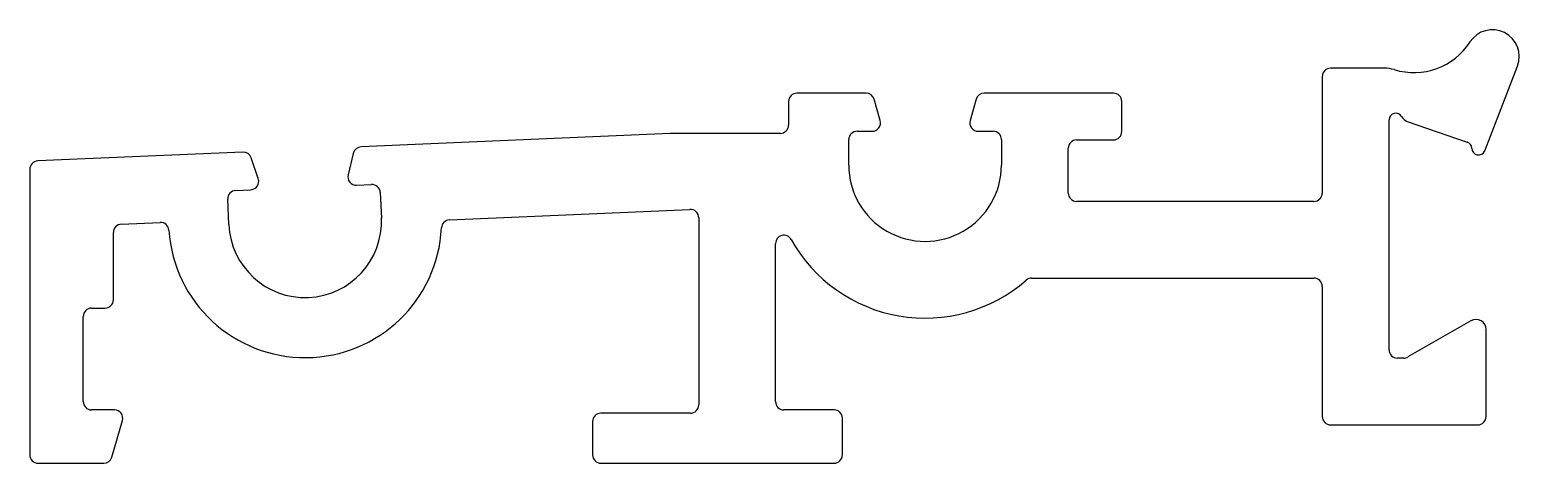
# Model space of a CAD drawing. Extents: x -20.6 to 24, y 0.9 to 13.9.
import ezdxf

# ---------------------------------------------------------------- set-up
doc = ezdxf.new("R2010")
doc.units = 0
doc.layers.add('CLIP', color=4, linetype='CONTINUOUS')

msp = doc.modelspace()

# ---------------------------------------------------------------- linework, layer by layer
at = {"layer": 'CLIP', "color": 7}
for p, q in [((18.12, 12.48), (18.12, 8.99)), ((19.981, 12.73), (18.37, 12.73)), ((22.981, 10.257), (23.96, 12.794)), ((2.15, 11.73), (2.15, 11.026)), ((4.467, 11.98), (2.4, 11.98)), ((4.891, 11.165), (4.707, 11.8)), ((7.762, 11.797), (7.579, 11.165)), ((11.87, 11.98), (8.006, 11.98)), ((12.12, 10.83), (12.12, 11.73)), ((20.12, 4.292), (20.12, 11.182)), ((-1.396, 10.776), (-10.642, 10.372)), ((1.9, 10.776), (-1.396, 10.776)), ((4.2, 10.84), (4.647, 10.84)), ((7.823, 10.84), (8.27, 10.84)), ((20.662, 11.136), (22.459, 10.516)), ((3.95, 9.825), (3.95, 10.59)), ((8.52, 10.59), (8.52, 9.825)), ((10.52, 8.99), (10.52, 10.33)), ((10.77, 10.58), (11.87, 10.58)), ((-14.178, 10.218), (-20.317, 9.95)), ((-13.718, 9.422), (-13.93, 10.048)), ((-10.878, 10.178), (-11.033, 9.539)), ((-20.556, 9.7), (-20.556, 1.142)), ((-14.395, 9.067), (-13.948, 9.087)), ((-10.775, 9.225), (-10.329, 9.245)), ((-10.068, 9.006), (-10.035, 8.241)), ((-14.6, 8.042), (-14.634, 8.806)), ((-7.998, 8.185), (-0.801, 8.499)), ((17.87, 8.74), (10.77, 8.74)), ((-17.817, 8.057), (-16.654, 8.108)), ((-0.54, 8.25), (-0.54, 2.642)), ((-18.056, 5.791), (-18.056, 7.807)), ((1.76, 2.742), (1.76, 7.475)), ((9.423, 6.44), (17.87, 6.44)), ((18.12, 6.19), (18.12, 2.292)), ((-18.706, 5.541), (-18.306, 5.541)), ((-18.956, 2.742), (-18.956, 5.291)), ((22.57, 5.164), (20.685, 4.076)), ((23.02, 2.292), (23.02, 4.904)), ((20.56, 4.042), (20.37, 4.042)), ((-18.024, 2.492), (-18.706, 2.492)), ((-0.79, 2.392), (-3.465, 2.392)), ((3.51, 2.492), (2.01, 2.492)), ((3.76, 1.142), (3.76, 2.242)), ((-18.101, 1.073), (-17.784, 2.173)), ((-3.715, 2.142), (-3.715, 1.142)), ((18.37, 2.042), (22.77, 2.042)), ((-20.306, 0.892), (-18.342, 0.892)), ((-3.465, 0.892), (3.51, 0.892))]:
    msp.add_line(p, q, dxfattribs=at)
for centre, radius, start, end in [((23.213, 13.082), 0.8, 338.9015, 147.1938), ((20.86, 14.599), 2, 252.9711, 327.1938), ((18.37, 12.48), 0.25, 90, 180), ((19.981, 11.73), 1, 72.9711, 90), ((2.4, 11.73), 0.25, 90, 180), ((4.467, 11.73), 0.25, 16.1443, 90), ((8.006, 11.726), 0.254, 90, 163.8557), ((11.87, 11.73), 0.25, 0, 90), ((4.647, 11.094), 0.254, 270, 16.1443), ((7.823, 11.094), 0.254, 163.8557, 270), ((20.32, 11.182), 0.2, 28.399, 180), ((20.76, 11.42), 0.3, 208.399, 250.9549), ((1.9, 11.026), 0.25, 270, 0), ((4.2, 10.59), 0.25, 90, 180), ((8.27, 10.59), 0.25, 360, 90), ((11.87, 10.83), 0.25, 270, 0), ((-10.631, 10.118), 0.254, 92.5, 166.3557), ((10.77, 10.33), 0.25, 90, 180), ((22.394, 10.327), 0.2, 0.3285, 70.9549), ((22.794, 10.329), 0.2, 180.3285, 338.9015), ((-20.306, 9.7), 0.25, 92.5, 180), ((-14.167, 9.968), 0.25, 18.6443, 92.5), ((6.235, 9.825), 2.285, 180, 0.0038), ((-13.959, 9.34), 0.254, 2.5, 18.6443), ((-10.786, 9.479), 0.254, 166.3557, 272.5), ((-14.384, 8.817), 0.25, 92.5, 182.5), ((-13.959, 9.34), 0.254, 272.5, 2.5), ((-10.318, 8.995), 0.25, 2.5, 92.5), ((10.77, 8.99), 0.25, 180, 270), ((17.87, 8.99), 0.25, 270, 0), ((-0.79, 8.25), 0.25, 0, 92.5), ((-17.806, 7.807), 0.25, 92.5, 180), ((-16.643, 7.858), 0.25, 3.7557, 92.5), ((-12.317, 8.142), 2.285, 182.5, 2.5), ((-7.987, 7.935), 0.25, 92.5, 177.272), ((-12.317, 8.142), 4.085, 183.7557, 357.272), ((2.01, 7.475), 0.25, 29.0924, 180), ((6.235, 9.825), 4.585, 209.0924, 311.2526), ((9.423, 6.19), 0.25, 90, 131.2526), ((9.423, 6.19), 0.25, 90, 131.2526), ((17.87, 6.19), 0.25, 0, 90), ((-18.706, 5.291), 0.25, 90, 180), ((-18.306, 5.791), 0.25, 270, 0), ((22.72, 4.904), 0.3, 360, 120), ((20.37, 4.292), 0.25, 180, 270), ((20.56, 4.292), 0.25, 270, 300), ((-18.706, 2.742), 0.25, 180, 270), ((2.01, 2.742), 0.25, 180, 270), ((-18.024, 2.242), 0.25, 343.9146, 90), ((-3.465, 2.142), 0.25, 90, 180), ((-0.79, 2.642), 0.25, 270, 0), ((3.51, 2.242), 0.25, 0, 90), ((18.37, 2.292), 0.25, 180, 270), ((22.77, 2.292), 0.25, 270, 0), ((-20.306, 1.142), 0.25, 180, 270), ((-18.342, 1.142), 0.25, 270, 343.9146), ((-3.465, 1.142), 0.25, 180, 270), ((3.51, 1.142), 0.25, 270, 0)]:
    msp.add_arc(centre, radius, start, end, dxfattribs=at)

doc.saveas('drawing.dxf')
